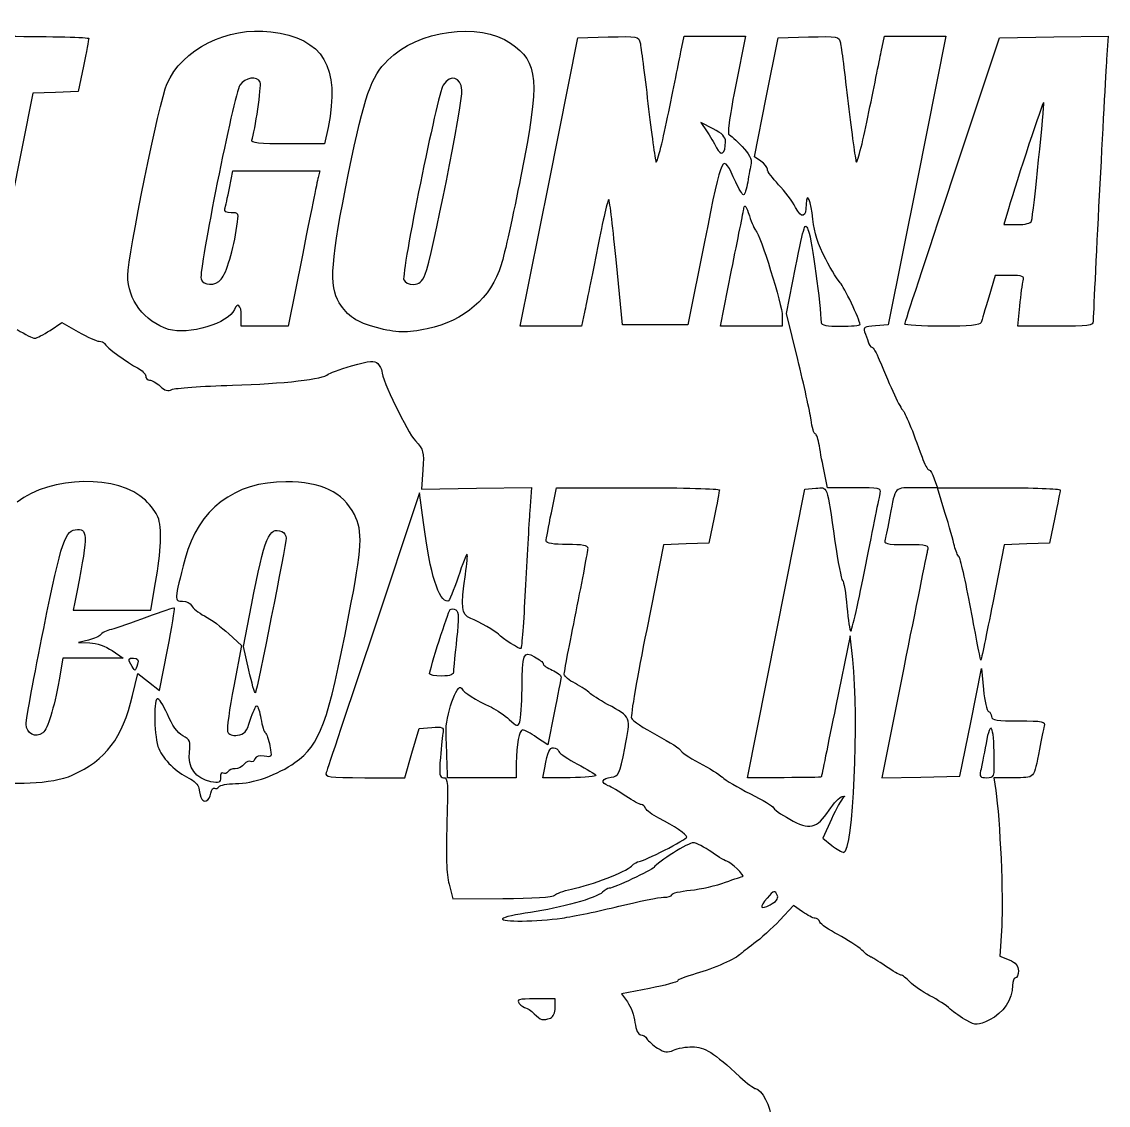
# Model space of a CAD drawing. Extents: x 32 to 761, y 0 to 780.
# Drawn here: x 397.5 to 761.1, y 417.4 to 779.9 of the extents above; entities that cross this region are included whole.
import ezdxf

# ---------------------------------------------------------------- set-up
doc = ezdxf.new("R2010")
doc.units = 0
doc.layers.add('Image', color=7, linetype='CONTINUOUS')

msp = doc.modelspace()

# ---------------------------------------------------------------- linework, layer by layer
at = {"layer": 'Image', "color": 7}
for points in [[(573.94545, 726.25), (583.59248, 774.5), (593.76849, 774.784677)], [(618.06515, 769.75), (619.1418, 775), (629.43074, 775), (639.71969, 775), (636.44122, 758.75)], [(644.82531, 733.199994), (642.65063, 734.643932), (646.6127, 754.571966), (650.57477, 774.5), (660.75963, 774.784677)], [(685.06515, 769.75), (686.1418, 775), (696.42169, 775), (706.70158, 775), (697.05774, 726.75), (687.41389, 678.5), (683.12359, 678.18843)], [(708.83379, 727.00793), (724.66757, 774.5), (742.85907, 774.772656), (761.05058, 775.045313), (760.48875, 767.272656)], [(418.16471, 765), (416.42089, 756.5), (408.84648, 756.210385), (401.27208, 755.920769), (394.00816, 719.540843)], [(628.87033, 744.066153), (624.74066, 746.172955), (626.65636, 743.336477)], [(500.00417, 744.520111), (498.8582, 739), (486.46049, 739)], [(467.01184, 724.25), (468.1418, 730), (482.67931, 730), (497.21682, 730), (496.68108, 727.75)], [(585.84051, 682.75), (584.83427, 678), (574.56635, 678), (564.29842, 678), (573.94545, 726.25)], [(727.63879, 717.25), (726.1078, 712), (730.58528, 712)], [(625.95725, 706.282692), (620.4145, 678.5), (609.45725, 678.5), (598.5, 678.5), (596.5, 699.17708)], [(491.42689, 701.75), (486.70844, 678), (478.85422, 678), (471, 678), (471, 681.5)], [(652, 681.43086), (652, 678), (641.63988, 678), (631.27975, 678), (635.03514, 696.75)], [(657.14895, 666.88306), (653.34733, 682.26612), (656.43121, 697.69457)], [(728.16479, 695), (723.1948, 695), (721.04915, 687.75)], [(743.3835, 678), (730.76701, 678), (731.44466, 684.75)], [(406.99092, 676.61269), (410.93895, 679.22537), (416.45433, 676.11269)], [(531.73427, 630), (531.30049, 623.5), (549.67722, 623.7929), (568.05395, 624.08579), (567.5031, 616.2929)], [(676.1995, 624), (667.16573, 624), (666.09838, 628.97688)], [(702.85016, 627), (703.89596, 624), (724.44798, 624)], [(531.91863, 612.4001), (530.60278, 622.30021), (515.29402, 576.4001)], [(574.72531, 615.61821), (576.45061, 624), (603.72531, 624)], [(652.64921, 527), (640.29842, 527), (649.94191, 575.25), (659.5854, 623.5), (663.15724, 623.80229)], [(706.41863, 615.75), (703.93571, 624), (697.03524, 624)], [(629.16471, 614), (627.42089, 605.5), (619.8491, 605.21043), (612.27732, 604.92086), (606.61593, 576.60146)], [(743.16471, 614), (741.42089, 605.5), (733.83087, 605.2101), (726.24085, 604.92021), (722.41134, 585.50252)], [(415.29784, 585.75), (414.75, 583), (427.71251, 583), (440.67502, 583), (442.33751, 592.30754)], [(473.51196, 562.94765), (471.69561, 570.90033), (474.40034, 584.70016)], [(466.8012, 575.153), (471.10241, 571.21234), (468.4589, 557.56791)], [(675.57573, 566.5), (674.68924, 574.5), (669.89276, 551)], [(419.87926, 573.0025), (416.5, 572.20472), (420.30305, 572.10236)], [(427.78519, 569.5), (431.46427, 567), (421.39229, 567), (411.32031, 567), (410.02824, 559.75)], [(434.59676, 554.49661), (436.34154, 561.89756), (439.96944, 559.0242), (443.59735, 556.15085), (446.27944, 569.76133)], [(692.61976, 563.72194), (685.27802, 526.94389), (698.35125, 527.22194), (711.42448, 527.5), (715.02314, 545.5), (718.62181, 563.5), (719.29617, 556.50491)], [(575.70329, 548.73682), (573.5, 537.97364), (569.80305, 540.48682)], [(512.26517, 527), (525.66512, 527), (528.09746, 535.25), (530.52979, 543.5), (534.6853, 543.80361)], [(563, 531.875), (563, 527), (551.5, 527), (540, 527), (539.83802, 532.25)], [(580.97956, 527), (571.84109, 527), (572.4952, 530.25)], [(729.31907, 527), (722.77291, 527), (723.40156, 522.75)], [(668.45234, 513.11358), (665.60443, 506.72715), (668.55221, 504.36854)], [(540.49565, 491.36107), (541.73852, 486.5), (558.45668, 486.5824)], [(658.7974, 482.14427), (655.78605, 484.28853), (651.14303, 479.33069)], [(725.3969, 477.42305), (724.75025, 467.34609), (727.87512, 466.05173)], [(607.601, 456.49384), (598.20199, 454.6458), (600.17556, 451.97641)], [(576, 450.10699), (576, 453), (569.37756, 453)]]:
    msp.add_lwpolyline(points, dxfattribs=at)
for points in [[(632.98469, 739.729676)], [(735.40382, 713.25)], [(532.55157, 695.46918)], [(446.64846, 676.97089)], [(516.24359, 677.54696)], [(693, 678.75793)], [(434, 565)], [(473.51196, 562.94765)], [(534, 561.78972)], [(722.90032, 533.75)], [(414.42034, 527.82511)], [(460.82149, 521.84316)], [(650.3586, 487.50789)], [(578.3308, 480.02718)], [(574.41821, 446.60699)]]:
    msp.add_lwpolyline(points, close=True, dxfattribs=at)
for points in [[(446.10135, 759.013946), (451.09974, 770.63302), (466.35313, 778.301857), (480.88329, 776.501014)], [(520.0349, 767.034897), (530.04548, 777.045477), (550.5515, 779.870576), (561.09637, 772.691907)], [(392.72531, 775), (407.72639, 775), (419.97942, 774.6625), (419.95426, 774.25)], [(480.88329, 776.501014), (498.47441, 774.320802), (504.20202, 764.741009), (500.00417, 744.520111)], [(593.76849, 774.784677), (603.66051, 775.061409), (603.9584, 775.005596), (604.44301, 772.784677)], [(660.75963, 774.784677), (670.66088, 775.061426), (670.95837, 775.005733), (671.44301, 772.784677)], [(419.95426, 774.25), (419.92916, 773.8375), (419.12381, 769.675), (418.16471, 765)], [(561.09637, 772.691907), (570.48707, 766.298975), (570.9407, 760.423235), (564.53216, 728.189745)], [(604.44301, 772.784677), (604.7172, 771.528105), (605.88984, 762.4), (607.04889, 752.5)], [(671.44301, 772.784677), (671.7172, 771.528105), (672.88984, 762.4), (674.04889, 752.5)], [(506.9002, 729.258634), (512.33156, 755.637964), (514.30036, 761.300365), (520.0349, 767.034897)], [(613.6312, 748), (615.47772, 757.075), (617.473, 766.8625), (618.06515, 769.75)], [(680.6312, 748), (682.47772, 757.075), (684.473, 766.8625), (685.06515, 769.75)], [(760.48875, 767.272656), (759.92452, 759.466818), (756, 682.9102), (756, 679.70946)], [(477.30437, 759.649202), (476.45486, 761.862997), (472.19346, 761.224885), (470.4927, 758.629209)], [(544.78573, 757), (544.41976, 761.482877), (540.97043, 762.410704), (538.5281, 758.683225)], [(433.00436, 695.06572), (433.01036, 701.524345), (443.5887, 753.173136), (446.10135, 759.013946)], [(470.4927, 758.629209), (468.54536, 755.657184), (456.6968, 696.53067), (457.5254, 693.91997)], [(474.51227, 740.25), (475.59079, 743.249236), (477.77478, 758.423336), (477.30437, 759.649202)], [(538.5281, 758.683225), (536.64439, 755.808332), (524.50077, 695.74335), (525.35381, 693.52037)], [(532.55157, 695.46918), (534.71583, 700.64898), (545.11591, 752.955439), (544.78573, 757)], [(636.44122, 758.75), (634.59001, 749.574295), (633.57261, 742.351575), (634.1042, 742.159061)], [(607.04889, 752.5), (608.20793, 742.6), (609.40771, 733.825), (609.71507, 733)], [(674.04889, 752.5), (675.20793, 742.6), (676.40771, 733.825), (676.71507, 733)], [(739.45884, 752.832362), (739.16831, 753.165062), (730.52146, 727.135092), (727.63879, 717.25)], [(735.40382, 713.25), (735.96577, 715.309669), (739.77294, 752.472662), (739.45884, 752.832362)], [(609.71507, 733), (610.02242, 732.175), (611.78468, 738.925), (613.6312, 748)], [(676.71507, 733), (677.02242, 732.175), (678.78468, 738.925), (680.6312, 748)], [(626.65636, 743.336477), (627.71, 741.776415), (629.19899, 739.253914), (629.96523, 737.73092)], [(632.98469, 739.729676), (632.99579, 741.343094), (631.8586, 742.541649), (628.87033, 744.066153)], [(634.1042, 742.159061), (634.62199, 741.971544), (636.61946, 740.171544), (638.54302, 738.159061)], [(486.46049, 739), (476.96925, 739), (474.16815, 739.293046), (474.51227, 740.25)], [(629.96523, 737.73092), (631.49015, 734.699939), (632.95681, 735.670809), (632.98469, 739.729676)], [(638.54302, 738.159061), (640.88509, 735.708726), (641.88436, 733.839324), (641.56802, 732.5)], [(636.40397, 726.25), (631.86635, 736.401133), (632.0274, 736.708969), (625.95725, 706.282692)], [(641.56802, 732.5), (641.30821, 731.4), (640.7916, 728.5875), (640.42001, 726.25)], [(647, 730.49861), (647, 731.190205), (646.02139, 732.405828), (644.82531, 733.199994)], [(496.68108, 727.75), (496.38643, 726.5125), (494.02204, 714.8125), (491.42689, 701.75)], [(503.76761, 685.85347), (500.28631, 691.45172), (500.91796, 700.20379), (506.9002, 729.258634)], [(564.53216, 728.189745), (561.98321, 715.369105), (559.02302, 702.047564), (557.95395, 698.58632)], [(650.75, 725.350236), (648.6875, 727.490246), (647, 729.807015), (647, 730.49861)], [(465.47233, 717.25), (465.69759, 717.9375), (466.39037, 721.0875), (467.01184, 724.25)], [(639.02407, 722), (638.62789, 722), (637.44885, 723.9125), (636.40397, 726.25)], [(640.42001, 726.25), (640.04841, 723.9125), (639.42024, 722), (639.02407, 722)], [(656.46045, 717.761144), (655.3822, 719.795134), (652.8125, 723.210226), (650.75, 725.350236)], [(662.26201, 713.776934), (661.74459, 719.789715), (660.01651, 723.608152), (659.98469, 718.809017)], [(693, 678.75793), (693, 679.17479), (700.1252, 700.887292), (708.83379, 727.00793)], [(593.96057, 720.383176), (593.66389, 720.674131), (591.94191, 713.394443), (590.13395, 704.206092)], [(596.5, 699.17708), (595.4, 710.54948), (594.25726, 720.092222), (593.96057, 720.383176)], [(467.64493, 716), (466.02744, 716), (465.21578, 716.466986), (465.47233, 717.25)], [(635.03514, 696.75), (637.10061, 707.0625), (638.95529, 716.394608), (639.15665, 717.488018)], [(639.15665, 717.488018), (639.41188, 718.873888), (639.96096, 718.116667), (640.96945, 714.988018)], [(659.98469, 718.809017), (659.95499, 714.325542), (658.50953, 713.89577), (656.46045, 717.761144)], [(469.54338, 711.440736), (470.20497, 715.852489), (470.14354, 716), (467.64493, 716)], [(640.96945, 714.988018), (641.76512, 712.519608), (642.74981, 710.262465), (643.15764, 709.972144)], [(656.43121, 697.69457), (659.41982, 712.646393), (659.5551, 713.020723), (660.81018, 709.811513)], [(666.50743, 700.5), (663.78939, 705.634925), (662.65824, 709.172422), (662.26201, 713.776934)], [(730.58528, 712), (733.31871, 712), (735.19561, 712.486896), (735.40382, 713.25)], [(464.30022, 693.77925), (465.98934, 695.64571), (468.3848, 703.714765), (469.54338, 711.440736)], [(643.15764, 709.972144), (644.53338, 708.992812), (652, 684.89212), (652, 681.43086)], [(660.81018, 709.811513), (661.84035, 707.177369), (664.89163, 684.8146), (664.98012, 679.25)], [(590.13395, 704.206092), (588.32599, 695.01774), (586.39394, 685.3625), (585.84051, 682.75)], [(557.95395, 698.58632), (554.51877, 687.4645), (545.63608, 679.76288), (533.20078, 677.12438)], [(671.38651, 692.5), (670.74091, 693.05), (668.54533, 696.65), (666.50743, 700.5)], [(446.64846, 676.97089), (438.4411, 679.59138), (432.99625, 686.81235), (433.00436, 695.06572)], [(528.51964, 692), (530.52138, 692), (531.42799, 692.78007), (532.55157, 695.46918)], [(732.62855, 693.25), (733.06241, 694.74983), (732.42429, 695), (728.16479, 695)], [(457.5254, 693.91997), (458.30028, 691.47853), (462.14581, 691.39865), (464.30022, 693.77925)], [(525.35381, 693.52037), (525.67469, 692.68416), (527.09932, 692), (528.51964, 692)], [(678, 678.62495), (678, 679.99419), (672.48536, 691.56386), (671.38651, 692.5)], [(731.44466, 684.75), (731.81737, 688.4625), (732.35012, 692.2875), (732.62855, 693.25)], [(721.04915, 687.75), (719.86904, 683.7625), (718.71433, 679.9375), (718.48313, 679.25)], [(468.66835, 683.57811), (466.93138, 679.05165), (453.11545, 674.90608), (446.64846, 676.97089)], [(471, 681.5), (471, 685.02958), (469.6776, 686.20818), (468.66835, 683.57811)], [(516.24359, 677.54696), (509.53051, 679.35451), (506.59266, 681.31053), (503.76761, 685.85347)], [(396.05577, 676.87067), (398.62175, 675.2918), (401.24358, 674), (401.88204, 674)], [(401.88204, 674), (402.5205, 674), (404.8195, 675.17571), (406.99092, 676.61269)], [(533.20078, 677.12438), (526.45394, 675.69285), (522.79051, 675.78414), (516.24359, 677.54696)], [(664.98012, 679.25), (664.99392, 678.38024), (666.97727, 678), (671.5, 678)], [(671.5, 678), (675.075, 678), (678, 678.28123), (678, 678.62495)], [(683.12359, 678.18843), (679.54747, 677.92872), (678.94927, 677.59579), (679.53009, 676.18843)], [(679.53009, 676.18843), (679.91334, 675.25979), (680.45334, 673.7125), (680.73008, 672.75)], [(705.53138, 678), (698.63912, 678), (693, 678.34107), (693, 678.75793)], [(718.48313, 679.25), (718.17673, 678.33886), (714.66563, 678), (705.53138, 678)], [(756, 679.70946), (756, 678.18718), (754.61856, 678), (743.3835, 678)], [(416.45433, 676.11269), (419.48778, 674.40071), (422.61402, 673), (423.40152, 673)], [(423.40152, 673), (424.18902, 673), (424.98333, 672.65915), (425.16667, 672.24256)], [(680.73008, 672.75), (681.00683, 671.7875), (681.56244, 671), (681.96476, 671)], [(425.16667, 672.24256), (425.65466, 671.13368), (433.05628, 665.66286), (436.25, 664.05044)], [(681.96476, 671), (682.36708, 671), (683.48541, 669.0875), (684.44994, 666.75)], [(507.89431, 664.72824), (514.11721, 666.51744), (515.50338, 666.63947), (516.64431, 665.49855)], [(516.64431, 665.49855), (517.38994, 664.75292), (518, 663.60172), (518, 662.94032)], [(661.60411, 646.75), (661.24466, 649.3625), (659.23984, 658.42238), (657.14895, 666.88306)], [(684.44994, 666.75), (688.24633, 657.54956), (691.53656, 650.47288), (692.2712, 649.92788)], [(436.25, 664.05044), (437.7625, 663.28682), (439, 662.06308), (439, 661.33102)], [(468, 658.29237), (485.10948, 658.78737), (498.79845, 660.34763), (500, 661.93972)], [(500, 661.93972), (500.275, 662.3041), (503.82744, 663.55893), (507.89431, 664.72824)], [(518, 662.94032), (518, 660.22483), (526.52611, 642.5521), (529.2414, 639.63941)], [(439, 661.33102), (439, 660.59896), (439.59015, 660), (440.31144, 660)], [(440.31144, 660), (441.03273, 660), (442.60657, 659.08355), (443.80887, 657.96344)], [(447.74743, 656.84201), (448.71134, 657.34534), (457.825, 657.998), (468, 658.29237)], [(443.80887, 657.96344), (445.39956, 656.48149), (446.47213, 656.17609), (447.74743, 656.84201)], [(692.2712, 649.92788), (693.01408, 649.37677), (695.58099, 643.14788), (698.73201, 634.25)], [(663.00102, 642), (662.59217, 642), (661.96356, 644.1375), (661.60411, 646.75)], [(664.38771, 637.97688), (664.03388, 640.18959), (663.40987, 642), (663.00102, 642)], [(529.2414, 639.63941), (531.98238, 636.69916), (532.14052, 636.08765), (531.73427, 630)], [(666.09838, 628.97688), (665.51134, 631.71416), (664.74153, 635.76416), (664.38771, 637.97688)], [(698.73201, 634.25), (699.5598, 631.9125), (700.58971, 630), (701.02071, 630)], [(701.02071, 630), (701.45171, 630), (702.27496, 628.65), (702.85016, 627)], [(438.89545, 619.79795), (430.09725, 628.39982), (407.09259, 628.05516), (396.03338, 619.15578)], [(485.9315, 625.99442), (468.66425, 626.00912), (456.52293, 616.77547), (452.2141, 600.35196)], [(508.82695, 614.99193), (504.89191, 622.58812), (497.82462, 625.98433), (485.9315, 625.99442)], [(663.15724, 623.80229), (667.28961, 624.15202), (666.78159, 625.55927), (669.58398, 606)], [(603.72531, 624), (618.72639, 624), (630.97942, 623.6625), (630.95426, 623.25)], [(630.95426, 623.25), (630.92916, 622.8375), (630.12381, 618.675), (629.16471, 614)], [(684.78638, 622.25), (685.18743, 623.8205), (684.30666, 624), (676.1995, 624)], [(679.9486, 598.25), (682.36359, 610.4875), (684.54059, 621.2875), (684.78638, 622.25)], [(697.03524, 624), (689.30816, 624), (689.92425, 624.64778), (688, 614.5)], [(724.44798, 624), (735.75159, 624), (744.97942, 623.6625), (744.95426, 623.25)], [(744.95426, 623.25), (744.92916, 622.8375), (744.12381, 618.675), (743.16471, 614)], [(443.1112, 614.20753), (442.62236, 615.49327), (440.72527, 618.00897), (438.89545, 619.79795)], [(507.01531, 581.5), (511.45294, 604.26774), (511.7299, 609.38808), (508.82695, 614.99193)], [(567.5031, 616.2929), (567.20012, 612.0068), (566.51734, 599.99185), (565.98579, 589.593)], [(573, 606.11821), (573, 606.73323), (573.77639, 611.00823), (574.72531, 615.61821)], [(688, 614.5), (687.37424, 611.2), (686.63793, 607.7125), (686.36374, 606.75)], [(709.60474, 604.5), (709.21798, 606.15), (707.78423, 611.2125), (706.41863, 615.75)], [(442.33751, 592.30754), (444.17963, 602.62073), (444.46333, 610.65115), (443.1112, 614.20753)], [(474.40034, 584.70016), (478.94374, 607.88109), (480.22232, 611.00313), (484.5, 609.36163)], [(540.14012, 586), (536.99225, 586), (534.2625, 594.76553), (531.91863, 612.4001)], [(404.90065, 576.92731), (410.91241, 606.67267), (412.04782, 610), (416.18637, 610)], [(416.18637, 610), (419.77142, 610), (419.69088, 607.80178), (415.29784, 585.75)], [(485.98712, 607.14301), (485.97092, 605.072), (476.18627, 555.85294), (475.69266, 555.35933)], [(484.5, 609.36163), (485.325, 609.04504), (485.9942, 608.04667), (485.98712, 607.14301)], [(580, 605), (575.50667, 605), (573, 605.40043), (573, 606.11821)], [(587, 603.67933), (587, 604.64778), (585.13312, 605), (580, 605)], [(583, 582.5), (585.2, 593.42226), (587, 602.95296), (587, 603.67933)], [(669.58398, 606), (670.56902, 599.125), (671.72193, 593.25997), (672.14601, 592.96661)], [(686.36374, 606.75), (685.92029, 605.19331), (686.70324, 605), (693.45166, 605)], [(693.45166, 605), (700.81191, 605), (701.02205, 604.9329), (700.49981, 602.75)], [(711.10304, 600.97246), (710.66574, 601.26261), (709.9915, 602.85), (709.60474, 604.5)], [(452.2141, 600.35196), (448.50078, 586.19826), (448.48833, 586), (451.31356, 586)], [(546.55734, 601.776), (546.36437, 601.96896), (544.99807, 598.49831), (543.52112, 594.06342)], [(545.9742, 594.96257), (546.48789, 598.51699), (546.75031, 601.58303), (546.55734, 601.776)], [(700.49981, 602.75), (700.20374, 601.5125), (696.65772, 583.94987), (692.61976, 563.72194)], [(715.05353, 583.47246), (713.31806, 592.80732), (711.54034, 600.68232), (711.10304, 600.97246)], [(674.92263, 576), (675.27192, 576), (677.53361, 586.0125), (679.9486, 598.25)], [(543.52112, 594.06342), (542.04417, 589.62854), (540.52272, 586), (540.14012, 586)], [(547.75, 580.28932), (544.61793, 581.59813), (544.35579, 583.76421), (545.9742, 594.96257)], [(672.14601, 592.96661), (672.5701, 592.67324), (673.22543, 588.73574), (673.60231, 584.21661)], [(565.98579, 589.593), (565.45424, 579.19416), (564.8159, 570.48257), (564.56725, 570.23391)], [(451.31356, 586), (452.67341, 586), (454.03724, 585.34533), (454.34429, 584.54518)], [(722.41134, 585.50252), (720.30511, 574.82279), (718.49793, 566.17824), (718.39538, 566.29242)], [(448.62509, 583.70824), (448.44005, 583.89329), (444.2862, 582.52733), (439.39433, 580.67279)], [(446.27944, 569.76133), (447.75459, 577.24709), (448.81013, 583.5232), (448.62509, 583.70824)], [(454.34429, 584.54518), (454.65134, 583.74503), (456.61198, 582.1911), (458.70128, 581.09201)], [(534, 561.78976), (534, 563.20663), (540.16342, 582.48043), (540.84929, 583.20836)], [(540.84929, 583.20836), (541.21638, 583.59796), (542.08911, 583.56296), (542.78869, 583.13056)], [(542.78869, 583.13056), (543.78977, 582.51185), (543.84298, 580.44431), (543.03853, 573.4222)], [(579, 561.54808), (579, 562.14938), (580.8, 571.57774), (583, 582.5)], [(673.60231, 584.21661), (673.97919, 579.69747), (674.57334, 576), (674.92263, 576)], [(718.39538, 566.29242), (718.29283, 566.40659), (716.789, 574.13761), (715.05353, 583.47246)], [(439.39433, 580.67279), (434.50245, 578.81825), (429.15451, 576.97252), (427.51002, 576.57117)], [(458.70128, 581.09201), (460.79058, 579.99291), (464.43554, 577.32036), (466.8012, 575.153)], [(488.94292, 532.07361), (497.48921, 538.26451), (499.84314, 544.70229), (507.01531, 581.5)], [(557, 574.95182), (556.12618, 575.90984), (550.60135, 579.09782), (547.75, 580.28932)], [(399, 544.93322), (399, 546.47236), (401.65529, 560.8697), (404.90065, 576.92731)], [(423.88928, 574.82085), (423.54237, 574.25954), (421.73786, 573.44128), (419.87926, 573.0025)], [(427.51002, 576.57117), (425.86553, 576.16981), (424.2362, 575.38217), (423.88928, 574.82085)], [(515.29402, 576.4001), (506.87421, 551.15505), (499.73326, 529.7125), (499.42525, 528.75)], [(564.56725, 570.23391), (564.17181, 569.83848), (558.35755, 573.46346), (557, 574.95182)], [(606.61593, 576.60146), (603.50216, 561.02578), (601.20077, 547.65609), (601.50172, 546.89102)], [(420.30305, 572.10236), (422.57368, 572.04126), (425.58858, 570.99263), (427.78519, 569.5)], [(543.03853, 573.4222), (542.47637, 568.51497), (542.01272, 563.71246), (542.0082, 562.74996)], [(564.92971, 556.66821), (565.02151, 568.64706), (565.31481, 569.40569), (569.0975, 567.44958)], [(569.0975, 567.44958), (570.69387, 566.62406), (572, 565.56479), (572, 565.09564)], [(434, 565), (433.10047, 566.6808), (433.23951, 567), (434.8712, 567)], [(435.41855, 563), (435.22705, 563), (434.5887, 563.9), (434, 565)], [(434.8712, 567), (436.32043, 567), (436.68014, 566.49285), (436.28975, 565)], [(436.28975, 565), (436.00209, 563.9), (435.61005, 563), (435.41855, 563)], [(572, 565.09564), (572, 564.62649), (573.35, 563.68345), (575, 563)], [(672.60229, 502.00497), (675.67711, 501.99107), (677.74757, 546.90037), (675.57573, 566.5)], [(475.69266, 555.35933), (475.49227, 555.15893), (474.51095, 558.57368), (473.51196, 562.94765)], [(538, 560.99996), (535.8, 560.99996), (534, 561.35535), (534, 561.78972)], [(542.0082, 562.74996), (542.0022, 561.37633), (541.13973, 560.99996), (538, 560.99996)], [(575, 563), (576.65, 562.31655), (577.97898, 561.24945), (577.95329, 560.62868)], [(577.95329, 560.62868), (577.92759, 560.00791), (576.9151, 554.65657), (575.70329, 548.73682)], [(582.75, 558.47913), (580.6875, 559.56575), (579, 560.94678), (579, 561.54808)], [(410.02824, 559.75), (408.27414, 549.90748), (406.28473, 543.4812), (404.54483, 542.03721)], [(468.4589, 557.56791), (467.00497, 550.06347), (466.07937, 543.23556), (466.40201, 542.39477)], [(539.48674, 542), (539.2557, 547.49168), (543.23993, 559.08344), (544.61121, 556.90922)], [(544.61121, 556.90922), (545.53462, 555.4451), (549.21685, 553.11368), (554.68255, 550.53249)], [(564.14433, 545.68643), (564.53763, 546.68389), (564.89106, 551.6257), (564.92971, 556.66821)], [(587.5, 555.36382), (586.95, 555.99061), (584.8125, 557.3925), (582.75, 558.47913)], [(719.29617, 556.50491), (719.66706, 552.65762), (720.42715, 549.35762), (720.98526, 549.17158)], [(414.42034, 527.82511), (425.66709, 532.88381), (431.23751, 540.24742), (434.59676, 554.49661)], [(442.87673, 553.42382), (441.48935, 552.56637), (441.85749, 540.26884), (443.37684, 536.71788)], [(446.24407, 548.22281), (444.87424, 551.38138), (443.35894, 553.72183), (442.87673, 553.42382)], [(593.5, 551.52562), (590.75, 553.00984), (588.05, 554.73702), (587.5, 555.36382)], [(474, 546.24475), (474.825, 548.85436), (475.79795, 550.99186), (476.1621, 550.99475)], [(476.1621, 550.99475), (476.52626, 550.99775), (477.14387, 549.0875), (477.53457, 546.75)], [(554.68255, 550.53249), (556.43295, 549.70586), (559.11703, 547.86928), (560.64716, 546.45119)], [(599.29513, 536.88375), (601.42105, 547.57488), (601.5843, 547.16241), (593.5, 551.52562)], [(669.89276, 551), (667.25469, 538.075), (665.07461, 527.3875), (665.04813, 527.25)], [(720.98526, 549.17158), (721.54337, 548.98554), (722, 548.19583), (722, 547.41667)], [(451.44899, 541.0273), (449.70453, 541.96091), (447.84476, 544.53194), (446.24407, 548.22281)], [(469.74431, 541.18303), (472.06001, 541.44939), (472.7395, 542.25758), (474, 546.24475)], [(477.53457, 546.75), (477.92527, 544.4125), (478.59852, 542.27397), (479.03068, 541.99771)], [(560.64716, 546.45119), (563.20919, 544.07678), (563.48579, 544.0163), (564.14433, 545.68643)], [(601.50172, 546.89102), (601.80266, 546.12596), (605.63789, 543.56752), (610.02445, 541.2056)], [(722.90032, 533.75), (722.73715, 544.79958), (721.65045, 546.66681), (720.1553, 538.46669)], [(722, 547.41667), (722, 546.2986), (723.91121, 546), (731.06739, 546)], [(731.06739, 546), (739.22624, 546), (740.08482, 545.82465), (739.63626, 544.25)], [(404.54483, 542.03721), (402.17094, 540.06706), (399, 541.72321), (399, 544.93322)], [(466.40201, 542.39477), (466.77927, 541.41165), (467.97212, 540.97918), (469.74431, 541.18303)], [(479.03068, 541.99771), (479.46285, 541.72145), (480.14489, 539.74461), (480.54633, 537.60473)], [(534.6853, 543.80361), (538.2393, 544.06327), (538.78885, 543.84611), (538.4819, 542.30361)], [(538.4819, 542.30361), (538.2845, 541.31162), (537.88725, 537.4625), (537.59912, 533.75)], [(539.83802, 532.25), (539.74892, 535.1375), (539.59086, 539.525), (539.48674, 542)], [(565.17805, 543), (563.97358, 543), (563, 538.02716), (563, 531.875)], [(569.80305, 540.48682), (567.76973, 541.86907), (565.68848, 543), (565.17805, 543)], [(739.63626, 544.25), (739.36207, 543.2875), (738.62576, 539.8), (738, 536.5)], [(453.60348, 535.53732), (454.10755, 539.17256), (453.89298, 539.71932), (451.44899, 541.0273)], [(610.02445, 541.2056), (614.411, 538.84368), (618, 536.54387), (618, 536.09492)], [(720.1553, 538.46669), (719.45666, 534.63501), (718.63713, 530.4875), (718.33411, 529.25)], [(443.37684, 536.71788), (444.97564, 532.98125), (449.22077, 528.8462), (453.48777, 526.86912)], [(460.75, 525.66319), (455.79122, 526.59877), (452.91506, 530.57267), (453.60348, 535.53732)], [(478.68821, 534.20877), (477.01572, 534.52849), (475.9081, 534.20277), (475.55716, 533.28837)], [(480.54633, 537.60473), (481.25618, 533.82093), (481.20513, 533.72763), (478.68821, 534.20877)], [(572.4952, 530.25), (573.64166, 535.94624), (574.10456, 537), (575.4604, 537)], [(575.4604, 537), (576.18949, 537), (577.0066, 536.4375), (577.27619, 535.75)], [(577.27619, 535.75), (577.54578, 535.0625), (580.32304, 533.17241), (583.44789, 531.54979)], [(594.71459, 527.18358), (597.29539, 527.48441), (597.52113, 527.96246), (599.29513, 536.88375)], [(618, 536.09492), (618, 535.64597), (620.75651, 533.80945), (624.12557, 532.01376)], [(738, 536.5), (736.08197, 526.38503), (736.64392, 527), (729.31907, 527)], [(471.99086, 531.48899), (471.3112, 530.67005), (469.93677, 530), (468.93657, 530)], [(469.0215, 525), (474.91899, 525), (483.2729, 527.96627), (488.94292, 532.07361)], [(474.12037, 532.42561), (473.6288, 532.72941), (472.67053, 532.30793), (471.99086, 531.48899)], [(475.55716, 533.28837), (475.25849, 532.51005), (474.61194, 532.1218), (474.12037, 532.42561)], [(537.59912, 533.75), (537.15296, 528.00127), (537.31347, 527), (538.6812, 527)], [(583.44789, 531.54979), (586.57274, 529.92718), (589.35187, 528.23968), (589.62373, 527.79979)], [(624.12557, 532.01376), (627.49463, 530.21806), (631.0099, 528.01787), (631.93727, 527.12443)], [(720.39159, 527), (722.95503, 527), (722.99828, 527.11638), (722.90032, 533.75)], [(386.55782, 526.4361), (392.56972, 524.20904), (408.10246, 524.98338), (414.42034, 527.82511)], [(464.9309, 528.54271), (464.41891, 528.85914), (464, 528.20273), (464, 527.08402)], [(466.48992, 528.98369), (466.14446, 528.42472), (465.4429, 528.22627), (464.9309, 528.54271)], [(468.93657, 530), (467.93638, 530), (466.83538, 529.54266), (466.48992, 528.98369)], [(499.42525, 528.75), (498.91084, 527.14254), (499.95664, 527), (512.26517, 527)], [(589.62373, 527.79979), (589.8956, 527.35991), (586.00572, 527), (580.97956, 527)], [(593.75, 524.30026), (591.12013, 525.25749), (591.64478, 526.82575), (594.71459, 527.18358)], [(631.93727, 527.12443), (632.86465, 526.23099), (637.08314, 523.75392), (641.3117, 521.61983)], [(665.04813, 527.25), (665.02163, 527.1125), (659.44215, 527), (652.64921, 527)], [(718.33411, 529.25), (717.86911, 527.35092), (718.19, 527), (720.39159, 527)], [(453.48777, 526.86912), (455.13105, 526.10773), (456.61989, 524.5882), (456.79632, 523.49239)], [(456.79632, 523.49239), (457.37802, 519.87941), (457.98528, 518.82849), (459.25053, 519.24517)], [(464, 527.08402), (464, 525.33011), (463.55243, 525.13444), (460.75, 525.66319)], [(460.82149, 521.84316), (460.99832, 523.04574), (461.52972, 523.79065), (462.0024, 523.49852)], [(462.0024, 523.49852), (462.47507, 523.20639), (463.14446, 523.42472), (463.48992, 523.98369)], [(463.48992, 523.98369), (463.83538, 524.54266), (466.3246, 525), (469.0215, 525)], [(538.6812, 527), (540.10864, 527), (540.22966, 525.28938), (539.76997, 511.61107)], [(599.68018, 520.83164), (597.38108, 522.38905), (594.7125, 523.94992), (593.75, 524.30026)], [(459.25053, 519.24517), (459.93774, 519.47149), (460.64467, 520.64058), (460.82149, 521.84316)], [(604.82319, 518), (604.29363, 518), (601.97927, 519.27424), (599.68018, 520.83164)], [(641.3117, 521.61983), (645.54027, 519.48574), (649, 517.39119), (649, 516.96529)], [(667.63892, 516.10646), (669.21251, 518.4387), (671.175, 520.5281), (672, 520.74958)], [(672.40013, 520.32613), (671.7952, 519.87176), (670.01869, 516.62611), (668.45234, 513.11358)], [(672, 520.74958), (672.96574, 521.00884), (673.10826, 520.85802), (672.40013, 520.32613)], [(723.40156, 522.75), (724.84432, 512.99607), (725.99796, 486.78957), (725.3969, 477.42305)], [(606.27728, 516.71979), (606.00709, 517.42391), (605.35275, 518), (604.82319, 518)], [(610.63427, 513.47403), (608.50812, 514.55509), (606.54748, 516.01568), (606.27728, 516.71979)], [(649, 516.96529), (649, 516.53938), (651.45914, 514.80307), (654.46475, 513.10681)], [(620, 507.09223), (620, 508.01391), (615.96363, 510.76429), (610.63427, 513.47403)], [(654.46475, 513.10681), (661.11033, 509.35627), (663.44279, 509.88735), (667.63892, 516.10646)], [(539.76997, 511.61107), (539.41458, 501.03656), (539.64161, 494.70135), (540.49565, 491.36107)], [(604.06856, 499), (605.6652, 499), (620, 506.28123), (620, 507.09223)], [(622.22697, 505.25341), (620.70557, 505.3641), (610.31842, 498.85812), (609, 496.9687)], [(628.40715, 502.06388), (625.95789, 503.74902), (623.17681, 505.18431), (622.22697, 505.25341)], [(633.68018, 498.98272), (633.22927, 498.99272), (630.85641, 500.37875), (628.40715, 502.06388)], [(668.55221, 504.36854), (670.1735, 503.07131), (671.99603, 502.0077), (672.60229, 502.00497)], [(601.54369, 497.4008), (602.42323, 498.28037), (603.55943, 499), (604.06856, 499)], [(638.84084, 494), (639.60654, 494), (634.46296, 498.96623), (633.68018, 498.98272)], [(581.5, 489.71862), (588.36011, 491.15095), (599.60288, 495.45999), (601.54369, 497.4008)], [(609, 496.9687), (608.36772, 496.06259), (595.41653, 490), (594.11313, 490)], [(621.27812, 489.36702), (624.73108, 489.72079), (630.01223, 490.90793), (633.014, 492.00512)], [(633.014, 492.00512), (636.01577, 493.1023), (638.63785, 494), (638.84084, 494)], [(558.45668, 486.5824), (568.45575, 486.6317), (575.44114, 487.06871), (575.83742, 487.66975)], [(591.81391, 488.67105), (589.89069, 486.74783), (577.88598, 483.39009), (567.7054, 481.92786)], [(575.83742, 487.66975), (576.20184, 488.22245), (578.75, 489.14444), (581.5, 489.71862)], [(594.11313, 490), (593.57948, 490), (592.54483, 489.40197), (591.81391, 488.67105)], [(612.25, 486.99682), (613.7625, 486.99882), (615, 487.38786), (615, 487.86191)], [(615, 487.86191), (615, 488.33595), (617.82515, 489.01326), (621.27812, 489.36702)], [(650.3586, 487.50789), (649.5948, 489.49831), (649.15484, 489.40067), (646.94356, 486.75)], [(647.96559, 484.48221), (649.89955, 485.48229), (650.732, 486.53483), (650.3586, 487.50789)], [(578.3308, 480.02718), (582.08774, 480.57034), (590.63774, 482.36), (597.3308, 484.00419)], [(597.3308, 484.00419), (604.02386, 485.64839), (610.7375, 486.99507), (612.25, 486.99682)], [(646.94356, 486.75), (644.23072, 483.4981), (644.57694, 482.72987), (647.96559, 484.48221)], [(558.39639, 479.83235), (557.69481, 478.69717), (569.96055, 478.81705), (578.3308, 480.02718)], [(567.7054, 481.92786), (562.86838, 481.23312), (558.67932, 480.29014), (558.39639, 479.83235)], [(662.93576, 480), (662.3159, 480), (660.45364, 480.96492), (658.7974, 482.14427)], [(664.56387, 478.69415), (664.28827, 479.41237), (663.55561, 480), (662.93576, 480)], [(651.14303, 479.33069), (648.58936, 476.60387), (644.7, 473.07524), (642.5, 471.48928)], [(670.60934, 474.48759), (667.55994, 476.08298), (664.83948, 477.97593), (664.56387, 478.69415)], [(678.62838, 469.29344), (677.26731, 470.55484), (673.65874, 472.89221), (670.60934, 474.48759)], [(642.5, 471.48928), (640.3, 469.90333), (638.275, 468.33262), (638, 467.99882)], [(681.62135, 467), (681.33628, 467), (679.98944, 468.03205), (678.62838, 469.29344)], [(638, 467.99882), (636.82677, 466.57475), (628.83595, 463.05745), (623.1483, 461.46158)], [(686.5, 464), (684.10181, 465.65), (681.90641, 467), (681.62135, 467)], [(727.87512, 466.05173), (730.13639, 465.11508), (731, 464.09997), (731, 462.37868)], [(691.68018, 460.98272), (691.22927, 460.99272), (688.89819, 462.35), (686.5, 464)], [(731, 462.37868), (731, 461.07041), (730.55, 460), (730, 460)], [(617, 459.03917), (617, 458.65566), (612.77045, 457.51027), (607.601, 456.49384)], [(623.1483, 461.46158), (619.76674, 460.51276), (617, 459.42267), (617, 459.03917)], [(694.6582, 458.68715), (693.47119, 459.94022), (692.13108, 460.97322), (691.68018, 460.98272)], [(701.36398, 454.06996), (698.86281, 455.35635), (695.84521, 457.43409), (694.6582, 458.68715)], [(730, 460), (729.45, 460), (729, 458.89027), (729, 457.53393)], [(729, 457.53393), (729, 452.82801), (725.89774, 448.17219), (721.33213, 446.02609)], [(569.37756, 453), (563.60432, 453), (562.91475, 452.80765), (564, 451.5)], [(564, 451.5), (564.68469, 450.675), (565.63979, 450), (566.12244, 450)], [(600.17556, 451.97641), (601.26103, 450.50824), (602.39983, 447.43793), (602.70624, 445.15351)], [(708.17591, 449.62149), (706.93052, 450.78175), (703.86515, 452.78356), (701.36398, 454.06996)], [(566.12244, 450), (566.6051, 450), (567.9, 449.1), (569, 448)], [(569, 448), (571.14041, 445.85959), (571.93689, 445.65482), (574.41821, 446.60699)], [(574.41821, 446.60699), (575.35621, 446.96693), (576, 448.39143), (576, 450.10699)], [(713.72329, 445.75233), (711.91762, 446.72011), (709.4213, 448.46123), (708.17591, 449.62149)], [(602.70624, 445.15351), (603.04019, 442.66371), (603.79153, 441), (604.58198, 441)], [(721.33213, 446.02609), (717.15548, 444.06284), (716.89312, 444.0534), (713.72329, 445.75233)], [(604.58198, 441), (605.30723, 441), (606.26048, 440.39584), (606.70031, 439.65741)], [(606.70031, 439.65741), (607.14014, 438.91899), (608.75593, 437.50516), (610.29096, 436.51556)], [(610.29096, 436.51556), (612.57265, 435.04462), (613.53922, 434.92466), (615.58802, 435.85815)], [(615.58802, 435.85815), (616.96637, 436.48617), (619.81106, 437), (621.90955, 437)], [(621.90955, 437), (625.90446, 437), (628.98616, 435.05626), (637.82548, 426.96125)], [(637.82548, 426.96125), (640.20449, 424.78256), (642.53635, 423), (643.00738, 423)], [(643.00738, 423), (644.99738, 423), (648.379, 416.55789), (648.15272, 413.19795)]]:
    msp.add_open_spline(points, degree=3, dxfattribs=at)

doc.saveas('drawing.dxf')
